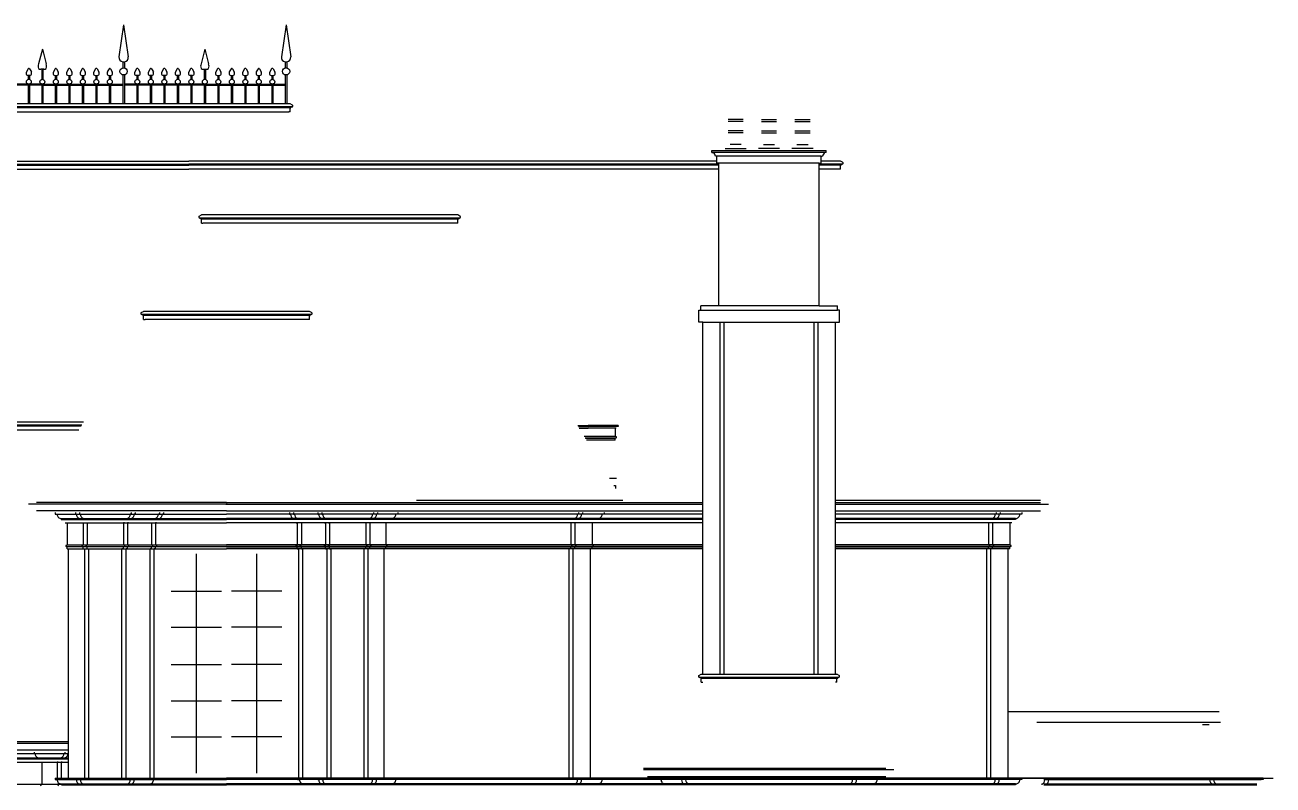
# Model space of a CAD drawing. Header units: metres. Extents: x 13427 to 14632, y -2610 to 577.
# Drawn here: x 13919 to 14540, y 199 to 577 of the extents above; entities that cross this region are included whole.
import ezdxf

# ---------------------------------------------------------------- set-up
doc = ezdxf.new("R2010")
doc.units = ezdxf.units.M

msp = doc.modelspace()

# ---------------------------------------------------------------- linework, layer by layer
for p, q in [((13968.13, 576.53), (13965.83, 560.75)), ((13968.13, 576.53), (13970.44, 560.75)), ((14048.93, 576.53), (14046.62, 560.75)), ((14048.93, 576.53), (14051.24, 560.75)), ((13927.73, 564.57), (13925.87, 557.14)), ((13927.73, 564.57), (13929.58, 557.14)), ((14008.52, 564.57), (14006.67, 557.14)), ((14008.52, 564.57), (14010.38, 557.14)), ((13920.64, 554.66), (13919.78, 553.17)), ((13921.39, 554.66), (13922.25, 553.17)), ((13928.47, 554.53), (13926.97, 554.53)), ((13927.46, 554.53), (13927.46, 549.49)), ((13927.98, 554.53), (13927.98, 549.49)), ((13934.06, 554.66), (13933.2, 553.17)), ((13934.81, 554.66), (13935.67, 553.17)), ((13940.77, 554.66), (13939.91, 553.17)), ((13941.52, 554.66), (13942.38, 553.17)), ((13947.48, 554.66), (13946.62, 553.17)), ((13948.23, 554.66), (13949.09, 553.17)), ((13954.19, 554.66), (13953.33, 553.17)), ((13954.94, 554.66), (13955.8, 553.17)), ((13960.9, 554.66), (13960.04, 553.17)), ((13961.66, 554.66), (13962.52, 553.17)), ((13967.73, 558.14), (13967.73, 555.23)), ((13967.73, 558.14), (13968.52, 558.14)), ((13968.52, 558.14), (13968.52, 555.23)), ((13974.59, 554.66), (13973.73, 553.17)), ((13975.35, 554.66), (13976.21, 553.17)), ((13981.3, 554.66), (13980.44, 553.17)), ((13982.06, 554.66), (13982.92, 553.17)), ((13988.02, 554.66), (13987.16, 553.17)), ((13988.77, 554.66), (13989.63, 553.17)), ((13994.73, 554.66), (13993.87, 553.17)), ((13995.48, 554.66), (13996.34, 553.17)), ((14001.44, 554.66), (14000.58, 553.17)), ((14002.19, 554.66), (14003.05, 553.17)), ((14007.78, 554.53), (14009.28, 554.53)), ((14008.27, 554.53), (14008.27, 549.49)), ((14008.79, 554.53), (14008.79, 549.49)), ((14014.86, 554.66), (14014, 553.17)), ((14015.61, 554.66), (14016.47, 553.17)), ((14021.57, 554.66), (14020.71, 553.17)), ((14022.32, 554.66), (14023.18, 553.17)), ((14028.28, 554.66), (14027.42, 553.17)), ((14029.03, 554.66), (14029.89, 553.17)), ((14034.99, 554.66), (14034.13, 553.17)), ((14035.74, 554.66), (14036.6, 553.17)), ((14041.7, 554.66), (14040.84, 553.17)), ((14042.45, 554.66), (14043.31, 553.17)), ((14048.53, 558.14), (14048.53, 555.23)), ((14048.53, 558.14), (14049.31, 558.14)), ((14049.31, 558.14), (14049.31, 555.23)), ((13927.71, 547.11), (13887.7, 547.11)), ((13927.46, 546.59), (13887.7, 546.59)), ((13921.51, 551.43), (13920.51, 551.43)), ((13920.75, 551.43), (13920.75, 549.49)), ((13920.75, 547.11), (13920.75, 537.29)), ((13921.27, 551.43), (13921.27, 549.49)), ((13921.27, 547.11), (13921.27, 537.29)), ((13927.46, 547.11), (13927.46, 537.29)), ((13927.74, 547.11), (13967.73, 547.11)), ((13927.98, 547.11), (13927.98, 537.29)), ((13927.98, 546.59), (13967.73, 546.59)), ((13933.94, 551.43), (13934.94, 551.43)), ((13934.18, 551.43), (13934.18, 549.49)), ((13934.18, 547.11), (13934.18, 537.29)), ((13934.7, 551.43), (13934.7, 549.49)), ((13934.7, 547.11), (13934.7, 537.29)), ((13940.65, 551.43), (13941.65, 551.43)), ((13940.89, 551.43), (13940.89, 549.49)), ((13940.89, 547.11), (13940.89, 537.29)), ((13941.41, 551.43), (13941.41, 549.49)), ((13941.41, 547.11), (13941.41, 537.29)), ((13947.26, 547.11), (13967.73, 547.11)), ((13947.36, 551.43), (13948.36, 551.43)), ((13947.6, 551.43), (13947.6, 549.49)), ((13947.6, 547.11), (13947.6, 537.29)), ((13948.12, 551.43), (13948.12, 549.49)), ((13948.12, 547.11), (13948.12, 537.29)), ((13954.07, 551.43), (13955.07, 551.43)), ((13954.31, 551.43), (13954.31, 549.49)), ((13954.31, 547.11), (13954.31, 537.29)), ((13954.83, 551.43), (13954.83, 549.49)), ((13954.83, 547.11), (13954.83, 537.29)), ((13960.78, 551.43), (13961.78, 551.43)), ((13961.02, 551.43), (13961.02, 549.49)), ((13961.02, 547.11), (13961.02, 537.29)), ((13961.54, 551.43), (13961.54, 549.49)), ((13961.54, 547.11), (13961.54, 537.29)), ((13967.73, 551.66), (13967.73, 537.29)), ((13968.52, 551.66), (13968.52, 537.29)), ((14008.51, 547.11), (13968.52, 547.11)), ((13988.99, 547.11), (13968.52, 547.11)), ((14008.27, 546.59), (13968.52, 546.59)), ((13975.47, 551.43), (13974.46, 551.43)), ((13974.7, 551.43), (13974.7, 549.49)), ((13974.7, 547.11), (13974.7, 537.29)), ((13975.23, 551.43), (13975.23, 549.49)), ((13975.23, 547.11), (13975.23, 537.29)), ((13982.18, 551.43), (13981.18, 551.43)), ((13981.42, 551.43), (13981.42, 549.49)), ((13981.42, 547.11), (13981.42, 537.29)), ((13981.94, 551.43), (13981.94, 549.49)), ((13981.94, 547.11), (13981.94, 537.29)), ((13988.89, 551.43), (13987.89, 551.43)), ((13988.13, 551.43), (13988.13, 549.49)), ((13988.13, 547.11), (13988.13, 537.29)), ((13988.65, 551.43), (13988.65, 549.49)), ((13988.65, 547.11), (13988.65, 537.29)), ((13995.6, 551.43), (13994.6, 551.43)), ((13994.84, 551.43), (13994.84, 549.49)), ((13994.84, 547.11), (13994.84, 537.29)), ((13995.36, 551.43), (13995.36, 549.49)), ((13995.36, 547.11), (13995.36, 537.29)), ((14002.31, 551.43), (14001.31, 551.43)), ((14001.55, 551.43), (14001.55, 549.49)), ((14001.55, 547.11), (14001.55, 537.29)), ((14002.07, 551.43), (14002.07, 549.49)), ((14002.07, 547.11), (14002.07, 537.29)), ((14008.27, 547.11), (14008.27, 537.29)), ((14008.54, 547.11), (14048.55, 547.11)), ((14008.79, 547.11), (14008.79, 537.29)), ((14008.79, 546.59), (14048.55, 546.59)), ((14014.74, 551.43), (14015.74, 551.43)), ((14014.98, 551.43), (14014.98, 549.49)), ((14014.98, 547.11), (14014.98, 537.29)), ((14015.5, 551.43), (14015.5, 549.49)), ((14015.5, 547.11), (14015.5, 537.29)), ((14021.45, 551.43), (14022.45, 551.43)), ((14021.69, 551.43), (14021.69, 549.49)), ((14021.69, 547.11), (14021.69, 537.29)), ((14022.21, 551.43), (14022.21, 549.49)), ((14022.21, 547.11), (14022.21, 537.29)), ((14028.16, 551.43), (14029.16, 551.43)), ((14028.4, 551.43), (14028.4, 549.49)), ((14028.4, 547.11), (14028.4, 537.29)), ((14028.92, 551.43), (14028.92, 549.49)), ((14028.92, 547.11), (14028.92, 537.29)), ((14034.87, 551.43), (14035.87, 551.43)), ((14035.11, 551.43), (14035.11, 549.49)), ((14035.11, 547.11), (14035.11, 537.29)), ((14035.63, 551.43), (14035.63, 549.49)), ((14035.63, 547.11), (14035.63, 537.29)), ((14041.58, 551.43), (14042.58, 551.43)), ((14041.82, 551.43), (14041.82, 549.49)), ((14041.82, 547.11), (14041.82, 537.29)), ((14042.34, 551.43), (14042.34, 549.49)), ((14042.34, 547.11), (14042.34, 537.29)), ((14048.53, 551.66), (14048.53, 537.29)), ((14049.31, 551.66), (14049.31, 537.29)), ((14050.99, 537.29), (13865.28, 537.29)), ((14051.87, 535.79), (13865.28, 535.79)), ((14050.99, 535.29), (13865.28, 535.29)), ((14052.09, 536.74), (14050.99, 537.29)), ((14050.99, 535.29), (14051.37, 535.29)), ((14050.99, 533.29), (14050.99, 535.29)), ((13640.33, 533.29), (14050.24, 533.29)), ((14050.99, 533.29), (14050.24, 533.29)), ((14276.3, 529.57), (14268.74, 529.57)), ((14276.3, 528.57), (14268.74, 528.57)), ((14285.34, 529.57), (14292.9, 529.57)), ((14285.34, 528.57), (14292.9, 528.57)), ((14301.94, 529.57), (14309.5, 529.57)), ((14301.94, 528.57), (14309.5, 528.57)), ((14276.3, 523.95), (14268.74, 523.95)), ((14276.3, 522.95), (14268.74, 522.95)), ((14285.34, 523.95), (14292.9, 523.95)), ((14285.34, 522.95), (14292.9, 522.95)), ((14301.94, 523.95), (14309.5, 523.95)), ((14301.94, 522.95), (14309.5, 522.95)), ((14275.3, 517.07), (14269.74, 517.07)), ((14286.34, 517.07), (14291.9, 517.07)), ((14302.94, 517.07), (14308.5, 517.07)), ((14260.72, 513.07), (14260.72, 514.07)), ((14260.72, 514.07), (14317.52, 514.07)), ((14316.92, 513.07), (14260.72, 513.07)), ((14260.72, 513.07), (14260.72, 513.07)), ((14260.72, 513.07), (14261.32, 513.07)), ((14315.12, 511.27), (14262.52, 511.27)), ((14263.12, 511.27), (14262.52, 511.27)), ((14263.12, 507.86), (14263.12, 511.27)), ((14267.24, 515.07), (14277.8, 515.07)), ((14294.4, 515.07), (14283.84, 515.07)), ((14311, 515.07), (14300.44, 515.07)), ((14315.12, 511.27), (14315.72, 511.27)), ((14315.12, 507.86), (14315.12, 511.27)), ((14317.52, 513.07), (14316.92, 513.07)), ((14317.52, 513.07), (14317.52, 514.07)), ((14317.52, 513.07), (14317.52, 513.07)), ((13674.4, 507.31), (14000.61, 507.31)), ((13675.28, 508.81), (14000.61, 508.81)), ((13675.28, 506.81), (14000.61, 506.81)), ((13676.03, 504.81), (14000.61, 504.81)), ((14263.12, 508.81), (14000.61, 508.81)), ((14264.12, 507.31), (14000.61, 507.31)), ((14264.12, 506.81), (14000.61, 506.81)), ((14264.12, 504.81), (14000.61, 504.81)), ((14264.12, 507.86), (14263.12, 507.86)), ((14314.12, 507.86), (14264.12, 507.86)), ((14264.12, 436.81), (14264.12, 507.86)), ((14314.12, 436.81), (14314.12, 507.86)), ((14314.12, 507.86), (14315.12, 507.86)), ((14325.5, 507.31), (14314.12, 507.31)), ((14324.62, 506.81), (14314.12, 506.81)), ((14324.62, 504.81), (14314.12, 504.81)), ((14324.62, 508.81), (14315.12, 508.81)), ((14325.72, 508.26), (14324.62, 508.81)), ((14324.62, 506.81), (14325, 506.81)), ((14324.62, 504.81), (14324.62, 506.81)), ((14005.74, 481.51), (14006.84, 482.06)), ((14135.16, 480.56), (14005.99, 480.56)), ((14006.84, 480.06), (14006.46, 480.06)), ((14134.32, 482.06), (14006.83, 482.06)), ((14134.32, 480.06), (14006.84, 480.06)), ((14006.84, 478.06), (14006.84, 480.06)), ((14006.84, 478.06), (14007.59, 478.06)), ((14134.32, 478.06), (14007.59, 478.06)), ((14134.32, 478.06), (14133.57, 478.06)), ((14135.41, 481.51), (14134.32, 482.06)), ((14134.32, 480.06), (14134.69, 480.06)), ((14134.32, 478.06), (14134.32, 480.06)), ((14254.12, 428.81), (14254.12, 434.81)), ((14254.12, 434.81), (14255.12, 434.81)), ((14255.12, 434.81), (14255.12, 436.81)), ((14264.12, 436.81), (14255.12, 436.81)), ((14255.12, 434.81), (14323.12, 434.81)), ((14314.12, 436.81), (14264.12, 436.81)), ((14314.12, 436.81), (14323.12, 436.81)), ((14323.12, 434.81), (14323.12, 436.81)), ((14324.12, 434.81), (14323.12, 434.81)), ((14324.12, 428.81), (14324.12, 434.81)), ((13976.94, 433.51), (13978.04, 434.06)), ((14061.38, 432.56), (13977.19, 432.56)), ((13978.04, 432.06), (13977.66, 432.06)), ((14060.54, 434.06), (13978.03, 434.06)), ((14060.54, 432.06), (13978.04, 432.06)), ((13978.04, 430.06), (13978.04, 432.06)), ((13978.04, 430.06), (13978.79, 430.06)), ((14060.54, 430.06), (13978.79, 430.06)), ((14060.54, 430.06), (14059.79, 430.06)), ((14061.63, 433.51), (14060.54, 434.06)), ((14060.54, 432.06), (14060.91, 432.06)), ((14060.54, 430.06), (14060.54, 432.06)), ((14256.12, 428.81), (14254.12, 428.81)), ((14256.12, 428.81), (14322.12, 428.81)), ((14256.12, 253.72), (14256.15, 428.81)), ((14264.74, 253.72), (14264.74, 428.81)), ((14266.74, 253.72), (14266.74, 428.81)), ((14311.5, 253.72), (14311.5, 428.81)), ((14313.5, 253.72), (14313.5, 428.81)), ((14322.12, 253.72), (14322.09, 428.81)), ((14322.12, 428.81), (14324.12, 428.81)), ((13600.03, 379.2), (13948.27, 379.2)), ((13599.15, 377.7), (13947.37, 377.7)), ((13600.03, 377.2), (13947.07, 377.2)), ((13600.78, 375.2), (13945.87, 375.2)), ((14193.98, 377.37), (14199.23, 377.37)), ((14194.28, 376.87), (14199.23, 376.87)), ((14194.77, 376.06), (14199.23, 376.06)), ((14211.6, 377.37), (14199.23, 377.37)), ((14214.04, 376.87), (14199.23, 376.87)), ((14212.6, 376.06), (14199.23, 376.06)), ((14214.04, 377.37), (14211.6, 377.37)), ((14212.6, 376.06), (14212.6, 372.06)), ((14213.1, 376.06), (14212.6, 376.06)), ((14214.04, 377.37), (14214.04, 376.87)), ((14197.17, 372.06), (14212.6, 372.06)), ((14197.62, 371.31), (14213.04, 371.31)), ((14197.77, 371.06), (14212.6, 371.06)), ((14212.23, 370.06), (14198.37, 370.06)), ((14212.6, 370.06), (14212.23, 370.06)), ((14213.15, 371.78), (14212.6, 372.06)), ((14212.6, 371.06), (14212.79, 371.06)), ((14212.6, 370.06), (14212.6, 371.06)), ((14213.23, 351.06), (14209.73, 351.06)), ((14211.86, 347.56), (14212.77, 347.56)), ((14212.77, 347.56), (14212.77, 346.06)), ((14019.59, 338.31), (13920.78, 338.31)), ((14019.29, 339.06), (13924.78, 339.06)), ((14018.98, 338.31), (14117.79, 338.31)), ((14019.29, 339.06), (14216.37, 339.06)), ((14019.29, 339.06), (14113.79, 339.06)), ((14102.43, 338.31), (14220.37, 338.31)), ((14216.37, 340.06), (14113.79, 340.06)), ((14216.37, 339.06), (14256.13, 339.06)), ((14216.37, 338.31), (14256.13, 338.31)), ((14424.12, 340.06), (14322.11, 340.06)), ((14322.11, 339.06), (14424.12, 339.06)), ((14322.11, 338.31), (14428.12, 338.31)), ((14019.29, 334.92), (13924.78, 334.92)), ((13934.03, 333.31), (13935.04, 333.31)), ((13934.04, 334.06), (13934.04, 333.31)), ((13935.03, 333.31), (14019.29, 333.31)), ((13937.16, 331.18), (13937.16, 330.68)), ((13937.16, 331.18), (14019.29, 331.18)), ((13937.16, 330.68), (14019.29, 330.68)), ((13939.03, 329.06), (13940.04, 329.06)), ((13940.03, 329.06), (14019.29, 329.06)), ((13940.04, 329.06), (13940.04, 318.06)), ((13944.16, 334.06), (13944.16, 333.31)), ((13944.16, 333.31), (13944.66, 333.31)), ((13946.16, 334.06), (13946.16, 333.31)), ((13946.16, 333.31), (13946.66, 333.31)), ((13946.16, 331.18), (13946.16, 330.68)), ((13947.53, 329.06), (13948.03, 329.06)), ((13948.03, 329.06), (13948.03, 318.06)), ((13948.16, 331.18), (13948.16, 330.68)), ((13949.53, 329.06), (13950.03, 329.06)), ((13950.03, 329.06), (13950.03, 318.06)), ((13968.08, 329.06), (13968.08, 318.06)), ((13968.58, 329.06), (13968.08, 329.06)), ((13969.95, 331.18), (13969.95, 330.68)), ((13970.08, 329.06), (13970.08, 318.06)), ((13970.58, 329.06), (13970.08, 329.06)), ((13971.95, 333.31), (13971.45, 333.31)), ((13971.95, 334.06), (13971.95, 333.31)), ((13971.95, 331.18), (13971.95, 330.68)), ((13973.95, 333.31), (13973.45, 333.31)), ((13973.95, 334.06), (13973.95, 333.31)), ((13982.03, 329.06), (13982.03, 318.06)), ((13983.91, 331.18), (13983.91, 330.68)), ((13984.03, 329.06), (13984.03, 318.06)), ((13984.53, 329.06), (13984.03, 329.06)), ((13985.91, 333.31), (13985.41, 333.31)), ((13985.91, 334.06), (13985.91, 333.31)), ((13985.91, 331.18), (13985.91, 330.68)), ((13987.91, 333.31), (13987.41, 333.31)), ((13987.91, 334.06), (13987.91, 333.31)), ((14019.29, 334.92), (14113.78, 334.92)), ((14019.29, 334.92), (14113.79, 334.92)), ((14103.54, 333.31), (14019.29, 333.31)), ((14101.41, 331.18), (14019.29, 331.18)), ((14101.41, 330.68), (14019.29, 330.68)), ((14098.54, 329.06), (14019.29, 329.06)), ((14050.66, 334.06), (14050.66, 333.31)), ((14050.66, 333.31), (14051.16, 333.31)), ((14052.66, 334.06), (14052.66, 333.31)), ((14052.66, 333.31), (14053.16, 333.31)), ((14052.66, 331.18), (14052.66, 330.68)), ((14054.03, 329.06), (14054.53, 329.06)), ((14054.53, 329.06), (14054.53, 318.06)), ((14054.66, 331.18), (14054.66, 330.68)), ((14056.53, 329.06), (14056.53, 318.06)), ((14064.7, 334.06), (14064.7, 333.31)), ((14064.7, 333.31), (14065.2, 333.31)), ((14066.7, 334.06), (14066.7, 333.31)), ((14066.7, 333.31), (14067.2, 333.31)), ((14066.7, 331.18), (14066.7, 330.68)), ((14068.08, 329.06), (14068.58, 329.06)), ((14068.58, 329.06), (14068.58, 318.06)), ((14068.7, 331.18), (14068.7, 330.68)), ((14070.08, 329.06), (14070.58, 329.06)), ((14070.58, 329.06), (14070.58, 318.06)), ((14088.53, 329.06), (14088.53, 318.06)), ((14089.03, 329.06), (14088.53, 329.06)), ((14090.41, 331.18), (14090.41, 330.68)), ((14090.53, 329.06), (14090.53, 318.06)), ((14091.03, 329.06), (14090.53, 329.06)), ((14092.41, 333.31), (14091.91, 333.31)), ((14092.41, 334.06), (14092.41, 333.31)), ((14092.41, 331.18), (14092.41, 330.68)), ((14094.41, 333.31), (14093.91, 333.31)), ((14094.41, 334.06), (14094.41, 333.31)), ((14099.53, 329.06), (14098.53, 329.06)), ((14256.13, 329.06), (14098.53, 329.06)), ((14098.53, 329.06), (14098.53, 318.06)), ((14256.13, 330.68), (14101.34, 330.68)), ((14101.41, 331.18), (14101.41, 330.68)), ((14256.13, 331.18), (14101.41, 331.18)), ((14104.53, 333.31), (14103.53, 333.31)), ((14256.13, 333.31), (14103.53, 333.31)), ((14104.47, 334.92), (14256.13, 334.92)), ((14104.53, 334.06), (14104.53, 333.31)), ((14116.28, 334.92), (14216.37, 334.92)), ((14190.49, 329.06), (14190.49, 318.06)), ((14192.37, 331.18), (14192.37, 330.68)), ((14192.49, 329.06), (14192.49, 318.06)), ((14194.37, 333.31), (14193.87, 333.31)), ((14194.37, 334.06), (14194.37, 333.31)), ((14194.37, 331.18), (14194.37, 330.68)), ((14196.37, 333.31), (14195.87, 333.31)), ((14196.37, 334.06), (14196.37, 333.31)), ((14202.12, 329.06), (14201.12, 329.06)), ((14201.12, 329.06), (14201.12, 318.06)), ((14203.99, 331.18), (14203.99, 330.68)), ((14207.12, 333.31), (14206.12, 333.31)), ((14207.12, 334.06), (14207.12, 333.31)), ((14322.11, 334.92), (14424.12, 334.92)), ((14413.87, 333.31), (14322.11, 333.31)), ((14411.75, 331.18), (14322.11, 331.18)), ((14411.75, 330.68), (14322.11, 330.68)), ((14408.87, 329.06), (14322.11, 329.06)), ((14398.24, 329.06), (14398.24, 318.06)), ((14400.12, 331.18), (14400.12, 330.68)), ((14400.24, 329.06), (14400.24, 318.06)), ((14402.12, 333.31), (14401.62, 333.31)), ((14402.12, 334.06), (14402.12, 333.31)), ((14402.12, 331.18), (14402.12, 330.68)), ((14404.12, 333.31), (14403.62, 333.31)), ((14404.12, 334.06), (14404.12, 333.31)), ((14408.87, 329.06), (14408.87, 318.06)), ((14409.87, 329.06), (14408.87, 329.06)), ((14411.74, 331.18), (14411.74, 330.68)), ((14414.87, 333.31), (14413.87, 333.31)), ((14414.87, 334.06), (14414.87, 333.31)), ((13939.49, 317.78), (13940.03, 318.06)), ((13939.49, 317.78), (13940.04, 318.06)), ((13939.6, 317.31), (14019.29, 317.31)), ((14019.29, 317.06), (13939.85, 317.06)), ((13940.03, 318.06), (14019.29, 318.06)), ((13940.04, 316.06), (13940.04, 317.06)), ((13947.49, 317.78), (13948.03, 318.06)), ((13948.03, 317.06), (13947.85, 317.06)), ((13948.03, 316.06), (13948.03, 317.06)), ((13949.49, 317.78), (13950.03, 318.06)), ((13950.03, 317.06), (13949.85, 317.06)), ((13950.03, 316.06), (13950.03, 317.06)), ((13968.62, 317.78), (13968.08, 318.06)), ((13968.08, 317.06), (13968.27, 317.06)), ((13968.08, 316.06), (13968.08, 317.06)), ((13970.62, 317.78), (13970.08, 318.06)), ((13970.08, 317.06), (13970.27, 317.06)), ((13970.08, 316.06), (13970.08, 317.06)), ((13982.58, 317.78), (13982.03, 318.06)), ((13982.03, 317.06), (13982.22, 317.06)), ((13982.03, 316.06), (13982.03, 317.06)), ((13984.58, 317.78), (13984.03, 318.06)), ((13984.03, 317.06), (13984.22, 317.06)), ((13984.03, 316.06), (13984.03, 317.06)), ((14098.54, 318.06), (14019.29, 318.06)), ((14098.97, 317.31), (14019.29, 317.31)), ((14019.29, 317.06), (14098.72, 317.06)), ((14053.99, 317.78), (14054.53, 318.06)), ((14054.53, 317.06), (14054.35, 317.06)), ((14054.53, 316.06), (14054.53, 317.06)), ((14055.99, 317.78), (14056.53, 318.06)), ((14056.53, 317.06), (14056.35, 317.06)), ((14056.53, 316.06), (14056.53, 317.06)), ((14068.03, 317.78), (14068.58, 318.06)), ((14068.58, 317.06), (14068.39, 317.06)), ((14068.58, 316.06), (14068.58, 317.06)), ((14070.03, 317.78), (14070.58, 318.06)), ((14070.58, 317.06), (14070.39, 317.06)), ((14070.58, 316.06), (14070.58, 317.06)), ((14089.08, 317.78), (14088.53, 318.06)), ((14088.53, 317.06), (14088.72, 317.06)), ((14088.53, 316.06), (14088.53, 317.06)), ((14091.08, 317.78), (14090.53, 318.06)), ((14090.53, 317.06), (14090.72, 317.06)), ((14090.53, 316.06), (14090.53, 317.06)), ((14099.08, 317.78), (14098.53, 318.06)), ((14099.08, 317.78), (14098.53, 318.06)), ((14098.53, 317.06), (14256.13, 317.06)), ((14098.53, 316.06), (14098.53, 317.06)), ((14256.13, 318.06), (14098.54, 318.06)), ((14256.13, 317.31), (14098.95, 317.31)), ((14191.04, 317.78), (14190.49, 318.06)), ((14190.49, 316.06), (14190.49, 317.06)), ((14193.04, 317.78), (14192.49, 318.06)), ((14192.49, 316.06), (14192.49, 317.06)), ((14201.67, 317.78), (14201.12, 318.06)), ((14201.66, 317.78), (14201.12, 318.06)), ((14201.12, 316.06), (14201.12, 317.06)), ((14408.87, 318.06), (14322.11, 318.06)), ((14409.31, 317.31), (14322.11, 317.31)), ((14322.11, 317.06), (14409.06, 317.06)), ((14398.79, 317.78), (14398.24, 318.06)), ((14398.24, 316.06), (14398.24, 317.06)), ((14400.79, 317.78), (14400.24, 318.06)), ((14400.24, 316.06), (14400.24, 317.06)), ((14409.42, 317.78), (14408.87, 318.06)), ((14408.87, 317.06), (14409.06, 317.06)), ((14408.87, 316.06), (14408.87, 317.06)), ((13940.03, 316.06), (14019.29, 316.06)), ((13940.78, 202.06), (13940.78, 316.06)), ((13948.03, 316.06), (13948.78, 316.06)), ((13948.78, 202.06), (13948.78, 316.06)), ((13950.03, 316.06), (13950.78, 316.06)), ((13950.78, 202.06), (13950.78, 316.06)), ((13967.33, 202.06), (13967.33, 316.06)), ((13968.08, 316.06), (13967.33, 316.06)), ((13969.33, 202.06), (13969.33, 316.06)), ((13970.08, 316.06), (13969.33, 316.06)), ((13981.28, 202.06), (13981.28, 316.06)), ((13982.03, 316.06), (13981.28, 316.06)), ((13983.28, 202.06), (13983.28, 316.06)), ((13984.03, 316.06), (13983.28, 316.06)), ((14004.3, 313.56), (14004.3, 204.56)), ((14256.13, 316.06), (14019.29, 316.06)), ((14098.54, 316.06), (14019.29, 316.06)), ((14034.3, 313.56), (14034.3, 204.56)), ((14054.53, 316.06), (14055.28, 316.06)), ((14055.28, 202.06), (14055.28, 316.06)), ((14056.53, 316.06), (14057.28, 316.06)), ((14057.28, 202.06), (14057.28, 316.06)), ((14068.58, 316.06), (14069.33, 316.06)), ((14069.33, 202.06), (14069.33, 316.06)), ((14070.58, 316.06), (14071.33, 316.06)), ((14071.33, 202.06), (14071.33, 316.06)), ((14087.78, 202.06), (14087.78, 316.06)), ((14088.53, 316.06), (14087.78, 316.06)), ((14089.78, 202.06), (14089.78, 316.06)), ((14090.53, 316.06), (14089.78, 316.06)), ((14097.79, 202.06), (14097.78, 316.06)), ((14189.74, 202.06), (14189.74, 316.06)), ((14191.74, 202.06), (14191.74, 316.06)), ((14200.37, 202.06), (14200.37, 316.06)), ((14408.87, 316.06), (14322.11, 316.06)), ((14397.49, 202.06), (14397.49, 316.06)), ((14399.49, 202.06), (14399.49, 316.06)), ((14408.12, 202.06), (14408.12, 316.06)), ((14408.87, 316.06), (14408.12, 316.06)), ((13991.78, 295.06), (14016.81, 295.06)), ((14046.78, 295.06), (14021.81, 295.06)), ((13991.78, 277.06), (14016.81, 277.06)), ((14046.78, 277.06), (14021.81, 277.06)), ((13991.78, 258.56), (14016.81, 258.56)), ((14046.78, 258.56), (14021.81, 258.56)), ((14254.27, 253.17), (14255.37, 253.72)), ((14254.52, 252.22), (14323.71, 252.22)), ((14255.37, 251.72), (14254.99, 251.72)), ((14255.36, 253.72), (14322.87, 253.72)), ((14255.37, 249.72), (14255.37, 251.72)), ((14255.37, 251.72), (14322.87, 251.72)), ((14255.37, 249.72), (14256.12, 249.72)), ((14322.87, 249.72), (14322.12, 249.72)), ((14323.97, 253.17), (14322.87, 253.72)), ((14322.87, 251.72), (14323.25, 251.72)), ((14322.87, 249.72), (14322.87, 251.72)), ((13991.78, 240.56), (14016.81, 240.56)), ((14046.78, 240.56), (14021.81, 240.56)), ((14408.12, 235.26), (14513.03, 235.26, -0.34)), ((14513.61, 229.76, -0.4), (14422.25, 229.76, 1.76)), ((14508.26, 229.76, 15.3), (14501.26, 229.76, 15.3)), ((14504.76, 228.76, 41.13), (14508.04, 228.76, 41.21)), ((13940.78, 219.31), (13486.28, 219.31)), ((13940.78, 220.06), (13490.29, 220.06)), ((13991.78, 222.56), (14016.81, 222.56)), ((14046.78, 222.56), (14021.81, 222.56)), ((13940.78, 215.92), (13490.29, 215.92)), ((13500.54, 214.31), (13940.78, 214.31)), ((13502.66, 212.18), (13940.78, 212.18)), ((13502.66, 211.68), (13940.78, 211.68)), ((13923.66, 215.06), (13923.66, 214.31)), ((13925.66, 212.18), (13925.66, 211.68)), ((13936.91, 212.18), (13936.91, 211.68)), ((13938.91, 215.06), (13938.91, 214.31)), ((13938.91, 212.18), (13938.91, 211.68)), ((13940.78, 214.31), (13940.41, 214.31)), ((13505.54, 210.06), (13940.78, 210.06)), ((13927.04, 210.06), (13927.54, 210.06)), ((13927.54, 210.06), (13927.54, 199.06)), ((13935.04, 210.06), (13935.04, 202.06)), ((13935.54, 210.06), (13935.04, 210.06)), ((13937.04, 210.06), (13937.04, 202.06)), ((13937.54, 210.06), (13937.04, 210.06)), ((14226.61, 207.06), (14347.12, 207.06)), ((14226.61, 206.31), (14351.12, 206.31)), ((13505.54, 199.06), (13937.16, 199.06)), ((13926.99, 198.78), (13927.54, 199.06)), ((13934.04, 202.06), (14019.29, 202.06)), ((13934.04, 202.06), (13934.04, 201.31)), ((13934.04, 201.31), (14019.29, 201.31)), ((13935.58, 198.78), (13935.04, 199.06)), ((13937.04, 199.19), (13937.04, 199.06)), ((13937.16, 198.99), (13937.04, 199.06)), ((13937.16, 199.18), (14019.29, 199.18)), ((13937.16, 199.18), (13937.16, 198.68)), ((13937.2, 198.68), (14019.29, 198.68)), ((13944.16, 202.06), (13944.16, 201.31)), ((13944.16, 201.31), (13944.66, 201.31)), ((13946.16, 202.06), (13946.16, 201.31)), ((13946.16, 201.31), (13946.66, 201.31)), ((13946.16, 199.18), (13946.16, 198.68)), ((13948.16, 199.18), (13948.16, 198.68)), ((13969.95, 199.18), (13969.95, 198.68)), ((13971.95, 201.31), (13971.45, 201.31)), ((13971.95, 202.06), (13971.95, 201.31)), ((13971.95, 199.18), (13971.95, 198.68)), ((13973.95, 201.31), (13973.45, 201.31)), ((13973.95, 202.06), (13973.95, 201.31)), ((13980.95, 199.18), (13980.95, 198.68)), ((13984.08, 201.31), (13983.08, 201.31)), ((13984.08, 202.06), (13984.08, 201.31)), ((14207.12, 202.06), (14019.29, 202.06)), ((14414.87, 201.31), (14019.29, 201.31)), ((14411.76, 199.18), (14019.29, 199.18)), ((14411.74, 198.68), (14019.29, 198.68)), ((14054.58, 202.06), (14054.58, 201.31)), ((14054.58, 201.31), (14055.58, 201.31)), ((14057.7, 199.18), (14057.7, 198.68)), ((14064.7, 202.06), (14064.7, 201.31)), ((14064.7, 201.31), (14065.2, 201.31)), ((14066.7, 202.06), (14066.7, 201.31)), ((14066.7, 201.31), (14067.2, 201.31)), ((14066.7, 199.18), (14066.7, 198.68)), ((14068.7, 199.18), (14068.7, 198.68)), ((14090.41, 199.18), (14090.41, 198.68)), ((14092.41, 201.31), (14091.91, 201.31)), ((14092.41, 202.06), (14092.41, 201.31)), ((14092.41, 199.18), (14092.41, 198.68)), ((14094.41, 201.31), (14093.91, 201.31)), ((14094.41, 202.06), (14094.41, 201.31)), ((14101.41, 199.18), (14101.41, 198.68)), ((14104.53, 202.06), (14104.53, 201.31)), ((14192.37, 199.18), (14192.37, 198.68)), ((14194.37, 202.06), (14194.37, 201.31)), ((14194.37, 199.18), (14194.37, 198.68)), ((14196.37, 202.06), (14196.37, 201.31)), ((14203.99, 199.18), (14203.99, 198.68)), ((14414.87, 202.06), (14207.12, 202.06)), ((14207.12, 202.06), (14207.12, 201.31)), ((14228.62, 202.92), (14347.12, 202.92)), ((14234.37, 202.06), (14234.37, 201.31)), ((14237.49, 199.18), (14237.49, 198.68)), ((14245.11, 202.06), (14245.11, 201.31)), ((14247.11, 202.06), (14247.11, 201.31)), ((14247.12, 199.18), (14247.12, 198.68)), ((14249.12, 199.18), (14249.12, 198.68)), ((14329.12, 199.18), (14329.12, 198.68)), ((14331.12, 202.06), (14331.12, 201.31)), ((14331.12, 199.18), (14331.12, 198.68)), ((14333.12, 202.06), (14333.12, 201.31)), ((14340.74, 199.18), (14340.74, 198.68)), ((14343.87, 202.06), (14343.87, 201.31)), ((14400.12, 199.18), (14400.12, 198.68)), ((14402.12, 202.06), (14402.12, 201.31)), ((14402.12, 199.18), (14402.12, 198.68)), ((14404.12, 202.06), (14404.12, 201.31)), ((14404.12, 202.06), (14404.12, 201.31)), ((14411.74, 199.18), (14411.74, 198.68)), ((14414.87, 202.06), (14414.87, 201.31)), ((14534.86, 202.06), (14414.87, 202.06)), ((14414.87, 202.06), (14534.86, 202.06)), ((14424.75, 199.18), (14424.75, 198.68)), ((14425.78, 201.31), (14533.86, 201.31)), ((14425.78, 199.19), (14531.73, 199.18)), ((14425.78, 198.69), (14531.67, 198.68)), ((14426.75, 202.06), (14426.75, 201.31)), ((14426.75, 199.18), (14426.75, 198.68)), ((14428.75, 202.06), (14428.75, 201.31)), ((14509.73, 199.18), (14509.73, 198.68)), ((14511.73, 199.18), (14511.73, 198.68)), ((14525.76, 202.06, 9.97), (14531.76, 202.06, 9.83)), ((14531.76, 202.06, 9.83), (14531.76, 202.06, 9.83)), ((14533.76, 202.06, 8.14), (14539.76, 202.06, 8)), ((14534.86, 201.31), (14533.86, 201.31)), ((14534.86, 202.06), (14534.86, 201.31))]:
    msp.add_line(p, q)
for centre, radius in [((13968.13, 553.47, -0.21), 1.8), ((14048.93, 553.47, -0.21), 1.8), ((13921.01, 548.31, -0.21), 1.2), ((13927.73, 548.31, -0.21), 1.2), ((13934.44, 548.31, -0.21), 1.2), ((13941.15, 548.31, -0.21), 1.2), ((13947.86, 548.31, -0.21), 1.2), ((13954.57, 548.31, -0.21), 1.2), ((13961.28, 548.31, -0.21), 1.2), ((13974.97, 548.31, -0.21), 1.2), ((13981.68, 548.31, -0.21), 1.2), ((13988.39, 548.31, -0.21), 1.2), ((13995.1, 548.31, -0.21), 1.2), ((14001.81, 548.31, -0.21), 1.2), ((14008.52, 548.31, -0.21), 1.2), ((14015.23, 548.31, -0.21), 1.2), ((14021.95, 548.31, -0.21), 1.2), ((14028.66, 548.31, -0.21), 1.2), ((14035.37, 548.31, -0.21), 1.2), ((14042.08, 548.31, -0.21), 1.2)]:
    msp.add_circle(centre, radius)
for centre, radius, start, end in [((13968.12, 560.43, -0.21), 2.32, 172.08054, 260.28817), ((13968.14, 560.43, -0.21), 2.32, 279.37796, 7.91946), ((14048.92, 560.43, -0.21), 2.32, 172.08054, 260.28817), ((14048.94, 560.43, -0.21), 2.32, 279.37796, 7.91946), ((13921.34, 552.44, -0.21), 1.72, 155.17669, 204.85098), ((13921.01, 554.44, -0.21), 0.435, 30, 150), ((13920.68, 552.46, -0.21), 1.72, 334.44484, 24.11533), ((13928.22, 556.05, -0.21), 2.59, 155.17669, 204.85098), ((13926.93, 556.04, -0.21), 1.51, 225.44414, 271.31203), ((13928.5, 556.01, -0.21), 1.48, 268.69238, 315.03784), ((13927.22, 556.08, -0.21), 2.59, 334.44484, 24.11533), ((13934.77, 552.46, -0.21), 1.72, 155.88467, 205.55516), ((13934.44, 554.44, -0.21), 0.435, 30, 150), ((13934.11, 552.44, -0.21), 1.72, 335.14902, 24.82331), ((13941.48, 552.46, -0.21), 1.72, 155.88467, 205.55516), ((13941.15, 554.44, -0.21), 0.435, 30, 150), ((13940.82, 552.44, -0.21), 1.72, 335.14902, 24.82331), ((13948.19, 552.46, -0.21), 1.72, 155.88467, 205.55516), ((13947.86, 554.44, -0.21), 0.435, 30, 150), ((13947.53, 552.44, -0.21), 1.72, 335.14902, 24.82331), ((13954.91, 552.46, -0.21), 1.72, 155.88467, 205.55516), ((13954.57, 554.44, -0.21), 0.435, 30, 150), ((13954.24, 552.44, -0.21), 1.72, 335.14902, 24.82331), ((13961.62, 552.46, -0.21), 1.72, 155.88467, 205.55516), ((13961.28, 554.44, -0.21), 0.435, 30, 150), ((13960.95, 552.44, -0.21), 1.72, 335.14902, 24.82331), ((13975.3, 552.44, -0.21), 1.72, 155.17669, 204.85098), ((13974.97, 554.44, -0.21), 0.435, 30, 150), ((13974.63, 552.46, -0.21), 1.72, 334.44484, 24.11533), ((13982.01, 552.44, -0.21), 1.72, 155.17669, 204.85098), ((13981.68, 554.44, -0.21), 0.435, 30, 150), ((13981.34, 552.46, -0.21), 1.72, 334.44484, 24.11533), ((13988.72, 552.44, -0.21), 1.72, 155.17669, 204.85098), ((13988.39, 554.44, -0.21), 0.435, 30, 150), ((13988.05, 552.46, -0.21), 1.72, 334.44484, 24.11533), ((13995.43, 552.44, -0.21), 1.72, 155.17669, 204.85098), ((13995.1, 554.44, -0.21), 0.435, 30, 150), ((13994.76, 552.46, -0.21), 1.72, 334.44484, 24.11533), ((14002.14, 552.44, -0.21), 1.72, 155.17669, 204.85098), ((14001.81, 554.44, -0.21), 0.435, 30, 150), ((14001.48, 552.46, -0.21), 1.72, 334.44484, 24.11533), ((14009.03, 556.08, -0.21), 2.59, 155.88467, 205.55516), ((14007.75, 556.01, -0.21), 1.48, 224.96216, 271.30762), ((14009.32, 556.04, -0.21), 1.51, 268.68797, 314.55586), ((14008.03, 556.05, -0.21), 2.59, 335.14902, 24.82331), ((14015.57, 552.46, -0.21), 1.72, 155.88467, 205.55516), ((14015.23, 554.44, -0.21), 0.435, 30, 150), ((14014.91, 552.44, -0.21), 1.72, 335.14902, 24.82331), ((14022.28, 552.46, -0.21), 1.72, 155.88467, 205.55516), ((14021.95, 554.44, -0.21), 0.435, 30, 150), ((14021.62, 552.44, -0.21), 1.72, 335.14902, 24.82331), ((14028.99, 552.46, -0.21), 1.72, 155.88467, 205.55516), ((14028.66, 554.44, -0.21), 0.435, 30, 150), ((14028.33, 552.44, -0.21), 1.72, 335.14902, 24.82331), ((14035.7, 552.46, -0.21), 1.72, 155.88467, 205.55516), ((14035.37, 554.44, -0.21), 0.435, 30, 150), ((14035.04, 552.44, -0.21), 1.72, 335.14902, 24.82331), ((14042.42, 552.46, -0.21), 1.72, 155.88467, 205.55516), ((14042.08, 554.44, -0.21), 0.435, 30, 150), ((14041.75, 552.44, -0.21), 1.72, 335.14902, 24.82331), ((13920.49, 552.44, -0.21), 1.01, 225.44414, 271.31203), ((13921.53, 552.42, -0.21), 0.988, 268.69238, 315.03784), ((13933.92, 552.42, -0.21), 0.988, 224.96216, 271.30762), ((13934.96, 552.44, -0.21), 1.01, 268.68797, 314.55586), ((13940.63, 552.42, -0.21), 0.988, 224.96216, 271.30762), ((13941.67, 552.44, -0.21), 1.01, 268.68797, 314.55586), ((13947.34, 552.42, -0.21), 0.988, 224.96216, 271.30762), ((13948.39, 552.44, -0.21), 1.01, 268.68797, 314.55586), ((13954.05, 552.42, -0.21), 0.988, 224.96216, 271.30762), ((13955.1, 552.44, -0.21), 1.01, 268.68797, 314.55586), ((13960.76, 552.42, -0.21), 0.988, 224.96216, 271.30762), ((13961.81, 552.44, -0.21), 1.01, 268.68797, 314.55586), ((13974.44, 552.44, -0.21), 1.01, 225.44414, 271.31203), ((13975.49, 552.42, -0.21), 0.988, 268.69238, 315.03784), ((13981.15, 552.44, -0.21), 1.01, 225.44414, 271.31203), ((13982.2, 552.42, -0.21), 0.988, 268.69238, 315.03784), ((13987.86, 552.44, -0.21), 1.01, 225.44414, 271.31203), ((13988.91, 552.42, -0.21), 0.988, 268.69238, 315.03784), ((13994.57, 552.44, -0.21), 1.01, 225.44414, 271.31203), ((13995.62, 552.42, -0.21), 0.988, 268.69238, 315.03784), ((14001.28, 552.44, -0.21), 1.01, 225.44414, 271.31203), ((14002.33, 552.42, -0.21), 0.988, 268.69238, 315.03784), ((14014.72, 552.42, -0.21), 0.988, 224.96216, 271.30762), ((14015.76, 552.44, -0.21), 1.01, 268.68797, 314.55586), ((14021.43, 552.42, -0.21), 0.988, 224.96216, 271.30762), ((14022.47, 552.44, -0.21), 1.01, 268.68797, 314.55586), ((14028.14, 552.42, -0.21), 0.988, 224.96216, 271.30762), ((14029.18, 552.44, -0.21), 1.01, 268.68797, 314.55586), ((14034.85, 552.42, -0.21), 0.988, 224.96216, 271.30762), ((14035.9, 552.44, -0.21), 1.01, 268.68797, 314.55586), ((14041.56, 552.42, -0.21), 0.988, 224.96216, 271.30762), ((14042.61, 552.44, -0.21), 1.01, 268.68797, 314.55586), ((14051.87, 535.29, 0.14), 0.5, 90, 180), ((14051.87, 536.29, 0.14), 0.5, 270, 63.98689), ((14259.84, 510.79, 0.17), 2.72, 10.29498, 57.08515), ((14318.4, 510.79, 0.17), 2.72, 122.91485, 169.70502), ((14325.5, 506.81, -0.34), 0.5, 90, 180), ((14325.5, 507.81, -0.34), 0.5, 270, 63.98689), ((14005.96, 481.06, -0.34), 0.5, 116.01305, 269.99994), ((14005.96, 480.06, -0.34), 0.5, 359.99994, 89.99994), ((14135.19, 480.06, -0.34), 0.5, 90.00006, 180.00006), ((14135.19, 481.06, -0.34), 0.5, 270.00006, 63.98695), ((13977.16, 433.06, -0.34), 0.5, 116.01305, 269.99994), ((13977.16, 432.06, -0.34), 0.5, 359.99994, 89.99994), ((14061.41, 432.06, -0.34), 0.5, 90.00006, 180.00006), ((14061.41, 433.06, -0.34), 0.5, 270.00006, 63.98695), ((14213.04, 371.06, -0.73), 0.25, 90, 180), ((14213.04, 371.56, -0.73), 0.25, 270, 63.98689), ((13937.16, 333.31, -0.34), 2.12, 179.99994, 269.99997), ((13946.72, 333.17, 2.31), 2.07, 176.24461, 254.2842), ((13948.72, 333.17, 2.31), 2.07, 176.24461, 254.2842), ((13969.39, 333.17, 2.18), 2.07, 285.7158, 3.75539), ((13971.39, 333.17, 2.18), 2.07, 285.7158, 3.75539), ((13983.35, 333.17, 2.18), 2.07, 285.7158, 3.75539), ((13985.35, 333.17, 2.18), 2.07, 285.7158, 3.75539), ((14053.22, 333.17, 6.96), 2.07, 176.24461, 254.2842), ((14055.22, 333.17, 6.96), 2.07, 176.24461, 254.2842), ((14067.26, 333.17, 6.38), 2.07, 176.24461, 254.2842), ((14069.26, 333.17, 6.38), 2.07, 176.24461, 254.2842), ((14089.85, 333.17, 2.31), 2.07, 285.7158, 3.75539), ((14091.85, 333.17, 2.31), 2.07, 285.7158, 3.75539), ((14101.41, 333.31, -0.34), 2.12, 270.00003, 0.00006), ((14191.81, 333.17, 2.31), 2.07, 285.71586, 3.75546), ((14193.81, 333.17, 2.31), 2.07, 285.71586, 3.75546), ((14203.99, 333.31, -0.34), 2.12, 270.00003, 0.00006), ((14399.56, 333.17, 2.31), 2.07, 285.71586, 3.75546), ((14401.56, 333.17, 2.31), 2.07, 285.71586, 3.75546), ((14411.74, 333.31, -0.34), 2.12, 269.99997, 0), ((13939.6, 317.56, 0.41), 0.25, 116.01305, 269.99994), ((13939.6, 317.06, 0.41), 0.25, 359.99994, 89.99994), ((13947.6, 317.56, 2.31), 0.25, 116.01311, 270), ((13947.6, 317.06, 2.31), 0.25, 0, 90), ((13949.6, 317.56, 2.31), 0.25, 116.01311, 270), ((13949.6, 317.06, 2.31), 0.25, 0, 90), ((13968.52, 317.06, 2.18), 0.25, 90, 180), ((13968.52, 317.56, 2.18), 0.25, 270, 63.98689), ((13970.52, 317.06, 2.18), 0.25, 90, 180), ((13970.52, 317.56, 2.18), 0.25, 270, 63.98689), ((13982.47, 317.06, 2.18), 0.25, 90, 180), ((13982.47, 317.56, 2.18), 0.25, 270, 63.98689), ((13984.47, 317.06, 2.18), 0.25, 90, 180), ((13984.47, 317.56, 2.18), 0.25, 270, 63.98689), ((14054.1, 317.56, 6.96), 0.25, 116.01311, 270), ((14054.1, 317.06, 6.96), 0.25, 0, 90), ((14056.1, 317.56, 6.96), 0.25, 116.01311, 270), ((14056.1, 317.06, 6.96), 0.25, 0, 90), ((14068.14, 317.56, 6.38), 0.25, 116.01311, 270), ((14068.14, 317.06, 6.38), 0.25, 0, 90), ((14070.14, 317.56, 6.38), 0.25, 116.01311, 270), ((14070.14, 317.06, 6.38), 0.25, 0, 90), ((14088.97, 317.06, 2.31), 0.25, 90, 180), ((14088.97, 317.56, 2.31), 0.25, 270, 63.98689), ((14090.97, 317.06, 2.31), 0.25, 90, 180), ((14090.97, 317.56, 2.31), 0.25, 270, 63.98689), ((14098.97, 317.06, 0.41), 0.25, 90.00006, 180.00006), ((14098.97, 317.56, 0.41), 0.25, 270.00006, 63.98695), ((14190.93, 317.06, 2.31), 0.25, 90.00006, 180.00006), ((14190.93, 317.56, 2.31), 0.25, 270.00006, 63.98695), ((14192.93, 317.06, 2.31), 0.25, 90.00006, 180.00006), ((14192.93, 317.56, 2.31), 0.25, 270.00006, 63.98695), ((14201.55, 317.06, 0.41), 0.25, 90.00006, 180.00006), ((14201.55, 317.56, 0.41), 0.25, 270.00006, 63.98695), ((14398.68, 317.06, 2.31), 0.25, 90.00006, 180.00006), ((14398.68, 317.56, 2.31), 0.25, 270.00006, 63.98695), ((14400.68, 317.06, 2.31), 0.25, 90.00006, 180.00006), ((14400.68, 317.56, 2.31), 0.25, 270.00006, 63.98695), ((14409.31, 317.06, 0.41), 0.25, 90, 180), ((14409.31, 317.56, 0.41), 0.25, 270, 63.98689), ((14254.49, 252.72, -0.34), 0.5, 116.01305, 269.99994), ((14254.49, 251.72, -0.34), 0.5, 359.99994, 89.99994), ((14323.75, 251.72, -0.34), 0.5, 90.00006, 180.00006), ((14323.75, 252.72, -0.34), 0.5, 270.00006, 63.98695), ((13926.22, 214.17, -2.88), 2.07, 176.24461, 254.2842), ((13936.35, 214.17, -0.53), 2.07, 285.7158, 3.75539), ((13938.35, 214.17, -0.53), 2.07, 285.7158, 3.75539), ((13927.1, 198.56, -2.88), 0.25, 116.01311, 270), ((13937.16, 201.31, 0.34), 2.12, 179.99994, 269.99997), ((13935.47, 198.56, 0.56), 0.25, 270, 63.98689), ((13946.72, 201.17, 2.18), 2.07, 176.24461, 254.2842), ((13948.72, 201.17, 2.18), 2.07, 176.24461, 254.2842), ((13969.39, 201.17, 2.18), 2.07, 285.7158, 3.75539), ((13971.39, 201.17, 2.18), 2.07, 285.7158, 3.75539), ((13980.95, 201.31, 0.34), 2.12, 269.99997, 0), ((14057.7, 201.31, 0.34), 2.12, 180, 270.00003), ((14067.26, 201.17, 1.09), 2.07, 176.24461, 254.2842), ((14069.26, 201.17, 1.09), 2.07, 176.24461, 254.2842), ((14089.85, 201.17, 2.18), 2.07, 285.7158, 3.75539), ((14091.85, 201.17, 2.18), 2.07, 285.7158, 3.75539), ((14101.41, 201.31, 0.34), 2.12, 270.00003, 0.00006), ((14191.81, 201.17, 2.18), 2.07, 285.71586, 3.75546), ((14193.81, 201.17, 2.18), 2.07, 285.71586, 3.75546), ((14203.99, 201.31, 0.34), 2.12, 270.00003, 0.00006), ((14237.49, 201.31, 0.34), 2.12, 179.99994, 269.99997), ((14247.68, 201.17), 2.07, 176.24454, 254.28414), ((14249.68, 201.17), 2.07, 176.24454, 254.28414), ((14328.56, 201.17), 2.07, 285.71591, 3.75551), ((14330.56, 201.17), 2.07, 285.71591, 3.75551), ((14340.74, 201.31, 0.34), 2.12, 270.00003, 0.00006), ((14399.56, 201.17, 2.18), 2.07, 285.71586, 3.75546), ((14401.56, 201.17, 2.18), 2.07, 285.71586, 3.75546), ((14411.74, 201.31, 0.34), 2.12, 270.00003, 0.00006), ((14424.19, 201.17), 2.07, 285.71586, 3.75546), ((14426.19, 201.17), 2.07, 285.71586, 3.75546), ((14510.29, 201.17), 2.07, 176.24454, 254.28414), ((14512.29, 201.17), 2.07, 176.24454, 254.28414)]:
    msp.add_arc(centre, radius, start, end)

doc.saveas('drawing.dxf')
